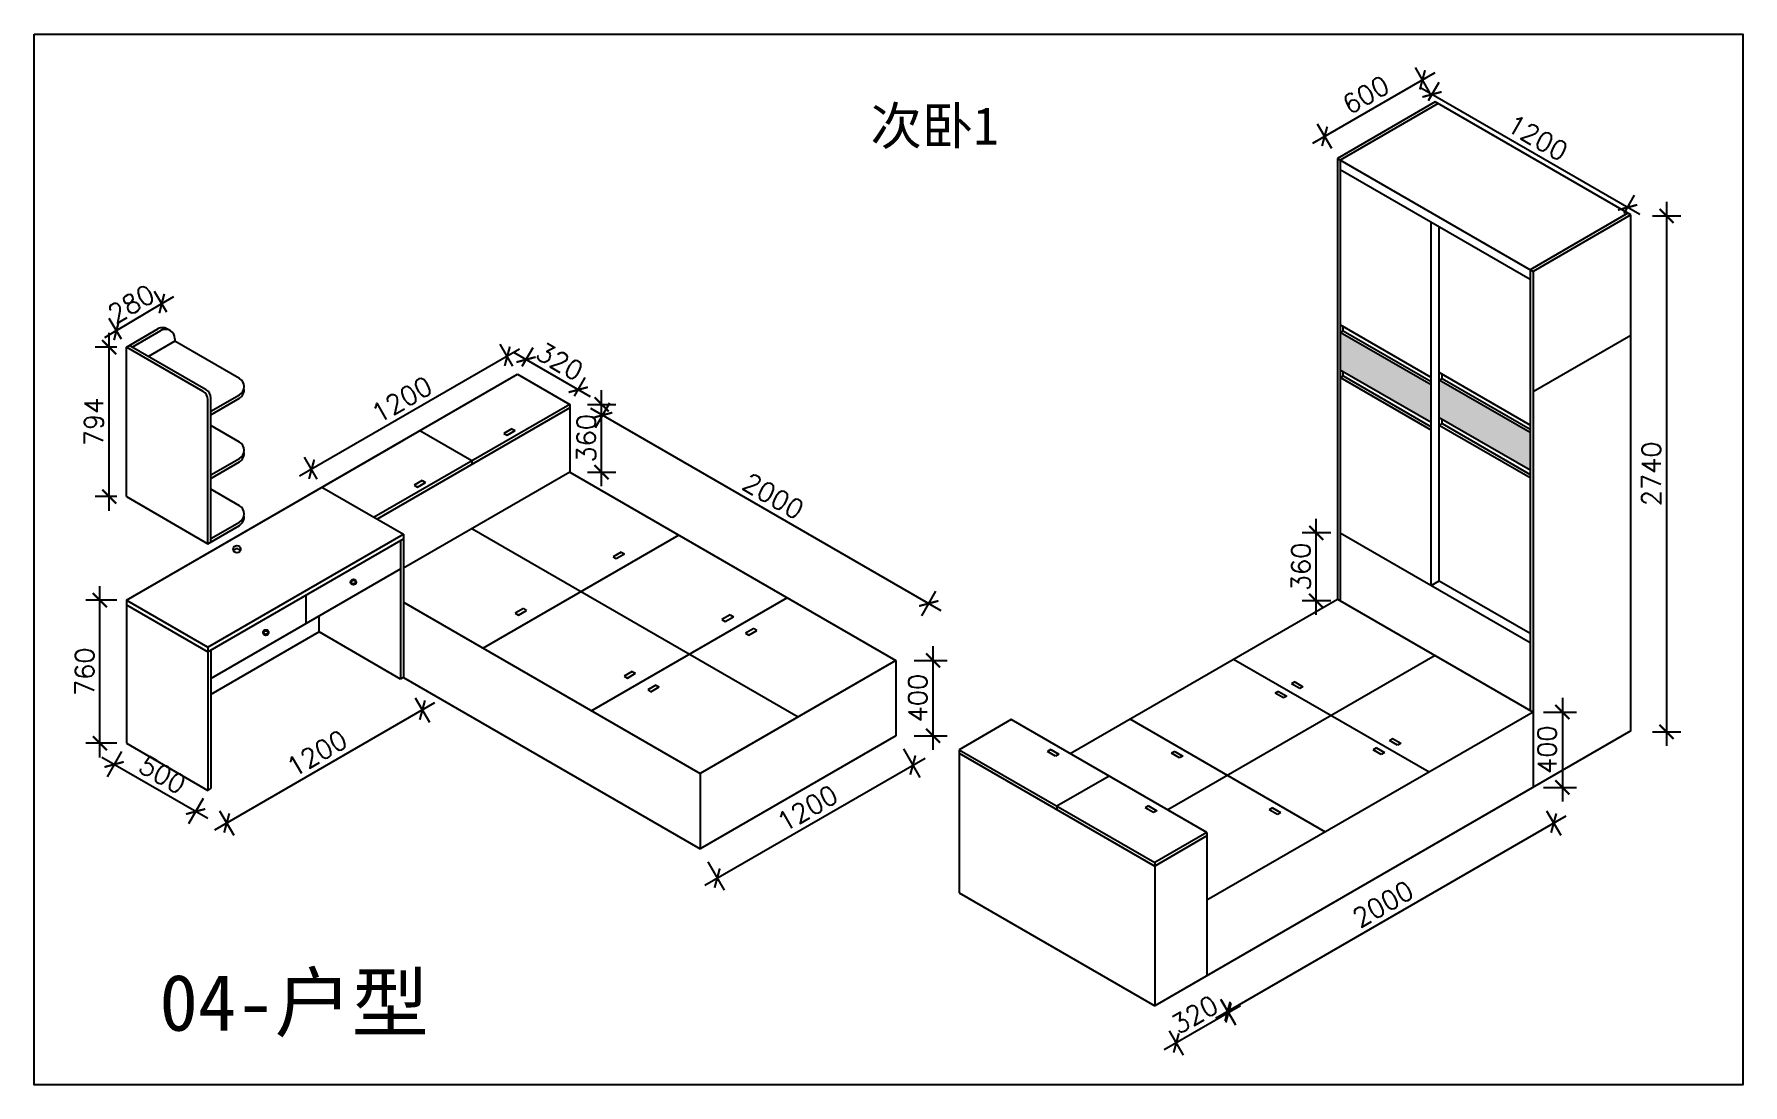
# Model space of a CAD drawing. Header units: millimetres. Extents: x 197048 to 234198, y -884 to 47075.
# Drawn here: x 211738 to 220813, y 27941 to 33521 of the extents above; entities that cross this region are included whole.
import ezdxf

# ---------------------------------------------------------------- set-up
doc = ezdxf.new("R2010")
doc.units = ezdxf.units.MM
doc.header["$PDMODE"] = 35
doc.header["$PDSIZE"] = -10
doc.layers.add('1', color=7, linetype='Continuous')
doc.styles.add('_TCH_DIM', font='simplex.shx')
doc.styles.add('样式 1', font='')
doc.styles.get('样式 1').set_extended_font_data('FangSong_GB2312')
doc.dimstyles.new('平面内标注', dxfattribs={"dimscale": 50, "dimtxt": 2, "dimasz": 1.5, "dimexe": 1.5, "dimexo": 1, "dimtad": 1, "dimdec": 0, "dimdsep": 46, "dimtxsty": '_TCH_DIM', "dimblk": 'ARCHTICK', "dimcen": 2.5, "dimdle": 1.5, "dimclrd": 8, "dimclre": 8, "dimadec": 0, "dimazin": 0, "dimtfac": 1, "dimtdec": 0, "dimtix": 1, "dimtmove": 2, "dimatfit": 3, "dimfxl": 0, "dimarcsym": 0})

# ---------------------------------------------------------------- blocks, each defined once
blk = doc.blocks.new('_ArchTick')
at = {"color": 0, "linetype": 'ByBlock', "const_width": 0.15}
blk.add_lwpolyline([(-0.5, -0.5), (0.5, 0.5)], dxfattribs=at)
blk = doc.blocks.new('*D578')
at = {"layer": '1', "color": 8, "lineweight": -2}
for p, q in [((212660.1, 29355.1), (212097.2, 29680.1)), ((212202.1, 29711.8), (212124.6, 29577.7)), ((212635.1, 29461.8), (212557.6, 29327.7))]:
    blk.add_line(p, q, dxfattribs=at)
at = {"layer": 'Defpoints', "color": 0}
for p in [(212227.1, 29755.1), (212162.1, 29642.6), (212660.1, 29505.1)]:
    blk.add_point(p, dxfattribs=at)
at = {"layer": '1', "color": 8, "lineweight": -2, "xscale": 75, "yscale": 75, "zscale": 75}
for p, rotation in [((212162.1, 29642.6), 149.9999999999986), ((212595.1, 29392.6), 329.9999999999986)]:
    blk.add_blockref('_ArchTick', p, dxfattribs=dict(at, rotation=rotation))
at = {"layer": '1', "color": 0, "insert": (212419.3, 29588), "char_height": 100, "attachment_point": 5, "rotation": 330, "style": '_TCH_DIM'}
blk.add_mtext('500', dxfattribs=at)
blk = doc.blocks.new('*D579')
at = {"layer": '1', "color": 8, "lineweight": -2}
for p, q in [((212086.8, 29680.1), (212086.8, 30590.1)), ((212177.1, 30515.1), (212011.8, 30515.1)), ((212177.1, 29755.1), (212011.8, 29755.1))]:
    blk.add_line(p, q, dxfattribs=at)
at = {"layer": 'Defpoints', "color": 0}
for p in [(212086.8, 30515.1), (212227.1, 30515.1), (212227.1, 29755.1)]:
    blk.add_point(p, dxfattribs=at)
at = {"layer": '1', "color": 8, "lineweight": -2, "xscale": 75, "yscale": 75, "zscale": 75}
for p, rotation in [((212086.8, 30515.1), 90), ((212086.8, 29755.1), 270)]:
    blk.add_blockref('_ArchTick', p, dxfattribs=dict(at, rotation=rotation))
at = {"layer": '1', "color": 0, "insert": (212005.5, 30135.1), "char_height": 100, "attachment_point": 5, "rotation": 90, "style": '_TCH_DIM'}
blk.add_mtext('760', dxfattribs=at)
blk = doc.blocks.new('*D580')
at = {"layer": '1', "color": 8, "lineweight": -2}
for p, q in [((216354.8, 29725.7), (216442.3, 29574.2)), ((215300.6, 29001.6), (216469.7, 29676.6)), ((215315.6, 29125.7), (215403.1, 28974.2))]:
    blk.add_line(p, q, dxfattribs=at)
at = {"layer": 'Defpoints', "color": 0}
for p in [(216314.7, 29795.1), (216404.8, 29639.1), (215275.5, 29195.1)]:
    blk.add_point(p, dxfattribs=at)
at = {"layer": '1', "color": 8, "lineweight": -2, "xscale": 75, "yscale": 75, "zscale": 75}
for p, rotation in [((216404.8, 29639.1), 29.99999999999958), ((215365.6, 29039.1), 209.9999999999996)]:
    blk.add_blockref('_ArchTick', p, dxfattribs=dict(at, rotation=rotation))
at = {"layer": '1', "color": 0, "insert": (215844.5, 29409.5), "char_height": 100, "attachment_point": 5, "rotation": 30, "style": '_TCH_DIM'}
blk.add_mtext('1200', dxfattribs=at)
blk = doc.blocks.new('*D557')
at = {"layer": '1', "color": 8, "lineweight": -2}
for p, q in [((216512.2, 29720.1), (216512.2, 30270.1)), ((216412.2, 30195.1), (216587.2, 30195.1)), ((216412.2, 29795.1), (216587.2, 29795.1))]:
    blk.add_line(p, q, dxfattribs=at)
at = {"layer": 'Defpoints', "color": 0}
for p in [(216314.7, 30195.1), (216512.2, 30195.1), (216314.7, 29795.1)]:
    blk.add_point(p, dxfattribs=at)
at = {"layer": '1', "color": 8, "lineweight": -2, "xscale": 75, "yscale": 75, "zscale": 75}
for p, rotation in [((216512.2, 30195.1), 90), ((216512.2, 29795.1), 270)]:
    blk.add_blockref('_ArchTick', p, dxfattribs=dict(at, rotation=rotation))
at = {"layer": '1', "color": 0, "insert": (216430.9, 29995.1), "char_height": 100, "attachment_point": 5, "rotation": 90, "style": '_TCH_DIM'}
blk.add_mtext('400', dxfattribs=at)
blk = doc.blocks.new('*D558')
at = {"layer": '1', "color": 8, "lineweight": -2}
for p, q in [((220266.4, 32563.6), (219097.3, 33238.6)), ((219143.9, 33169.4), (219199.7, 33266.1)), ((220183.1, 32569.4), (220238.9, 32666.1))]:
    blk.add_line(p, q, dxfattribs=at)
at = {"layer": 'Defpoints', "color": 0}
for p in [(219162.2, 33201.1), (219118.9, 33126.1), (220158.1, 32526.1)]:
    blk.add_point(p, dxfattribs=at)
at = {"layer": '1', "color": 8, "lineweight": -2, "xscale": 75, "yscale": 75, "zscale": 75}
for p, rotation in [((219162.2, 33201.1), 150.0000000000001), ((220201.4, 32601.1), 330.0000000000001)]:
    blk.add_blockref('_ArchTick', p, dxfattribs=dict(at, rotation=rotation))
at = {"layer": '1', "color": 0, "insert": (219722.5, 32971.5), "char_height": 100, "attachment_point": 5, "rotation": 330, "style": '_TCH_DIM'}
blk.add_mtext('1200', dxfattribs=at)
blk = doc.blocks.new('*D581')
at = {"layer": '1', "color": 8, "lineweight": -2}
for p, q in [((219855, 29996.1), (219855, 29446.1)), ((219755, 29921.1), (219930, 29921.1)), ((219755, 29521.1), (219930, 29521.1))]:
    blk.add_line(p, q, dxfattribs=at)
at = {"layer": 'Defpoints', "color": 0}
for p in [(219699.1, 29921.1), (219699.1, 29521.1), (219855, 29521.1)]:
    blk.add_point(p, dxfattribs=at)
at = {"layer": '1', "color": 8, "lineweight": -2, "xscale": 75, "yscale": 75, "zscale": 75}
for p, rotation in [((219855, 29921.1), 90), ((219855, 29521.1), 270)]:
    blk.add_blockref('_ArchTick', p, dxfattribs=dict(at, rotation=rotation))
at = {"layer": '1', "color": 0, "insert": (219773.8, 29721.1), "char_height": 100, "attachment_point": 5, "rotation": 90, "style": '_TCH_DIM'}
blk.add_mtext('400', dxfattribs=at)
blk = doc.blocks.new('*D582')
at = {"layer": '1', "color": 8, "lineweight": -2}
for p, q in [((218625.5, 30872.1), (218472.3, 30872.1)), ((218547.3, 30437.1), (218547.3, 30947.1)), ((218625.5, 30512.1), (218472.3, 30512.1))]:
    blk.add_line(p, q, dxfattribs=at)
at = {"layer": 'Defpoints', "color": 0}
for p in [(218547.3, 30872.1), (218675.5, 30872.1), (218675.5, 30512.1)]:
    blk.add_point(p, dxfattribs=at)
at = {"layer": '1', "color": 8, "lineweight": -2, "xscale": 75, "yscale": 75, "zscale": 75}
for p, rotation in [((218547.3, 30872.1), 90), ((218547.3, 30512.1), 270)]:
    blk.add_blockref('_ArchTick', p, dxfattribs=dict(at, rotation=rotation))
at = {"layer": '1', "color": 0, "insert": (218466.1, 30692.1), "char_height": 100, "attachment_point": 5, "rotation": 90, "style": '_TCH_DIM'}
blk.add_mtext('360', dxfattribs=at)
blk = doc.blocks.new('*D599')
at = {"layer": '1', "color": 8, "lineweight": -2}
for p, q in [((213864.5, 29969.1), (212695.3, 29294.1)), ((213762, 29996.6), (213837, 29866.7)), ((212722.8, 29396.6), (212797.8, 29266.7))]:
    blk.add_line(p, q, dxfattribs=at)
at = {"layer": 'Defpoints', "color": 0}
for p in [(213699.3, 30105.1), (212660.1, 29505.1), (212760.3, 29331.6)]:
    blk.add_point(p, dxfattribs=at)
at = {"layer": '1', "color": 8, "lineweight": -2, "xscale": 75, "yscale": 75, "zscale": 75}
for p, rotation in [((213799.5, 29931.6), 29.9999999999995), ((212760.3, 29331.6), 209.9999999999995)]:
    blk.add_blockref('_ArchTick', p, dxfattribs=dict(at, rotation=rotation))
at = {"layer": '1', "color": 0, "insert": (213239.3, 29702), "char_height": 100, "attachment_point": 5, "rotation": 30, "style": '_TCH_DIM'}
blk.add_mtext('1200', dxfattribs=at)
blk = doc.blocks.new('*D600')
at = {"layer": '1', "color": 8, "lineweight": -2}
for p, q in [((212177.1, 31859.1), (212060.9, 31859.1)), ((212135.9, 30990.1), (212135.9, 31934.1)), ((212177.1, 31065.1), (212060.9, 31065.1))]:
    blk.add_line(p, q, dxfattribs=at)
at = {"layer": 'Defpoints', "color": 0}
for p in [(212135.9, 31859.1), (212227.1, 31859.1), (212227.1, 31065.1)]:
    blk.add_point(p, dxfattribs=at)
at = {"layer": '1', "color": 8, "lineweight": -2, "xscale": 75, "yscale": 75, "zscale": 75}
for p, rotation in [((212135.9, 31859.1), 90), ((212135.9, 31065.1), 270)]:
    blk.add_blockref('_ArchTick', p, dxfattribs=dict(at, rotation=rotation))
at = {"layer": '1', "color": 0, "insert": (212054.7, 31462.1), "char_height": 100, "attachment_point": 5, "rotation": 90, "style": '_TCH_DIM'}
blk.add_mtext('794', dxfattribs=at)
blk = doc.blocks.new('*D601')
at = {"layer": '1', "color": 8, "lineweight": -2}
for p, q in [((214330.5, 31758.4), (214387.8, 31857.6)), ((214692.4, 31595.2), (214285.3, 31830.2)), ((214607.7, 31598.4), (214664.9, 31697.6))]:
    blk.add_line(p, q, dxfattribs=at)
at = {"layer": 'Defpoints', "color": 0}
for p in [(214350.3, 31792.7), (214305.5, 31715.1), (214582.7, 31555.1)]:
    blk.add_point(p, dxfattribs=at)
at = {"layer": '1', "color": 8, "lineweight": -2, "xscale": 75, "yscale": 75, "zscale": 75}
for p, rotation in [((214350.3, 31792.7), 149.9999999999995), ((214627.4, 31632.7), 329.9999999999995)]:
    blk.add_blockref('_ArchTick', p, dxfattribs=dict(at, rotation=rotation))
at = {"layer": '1', "color": 0, "insert": (214529.5, 31783), "char_height": 100, "attachment_point": 5, "rotation": 330, "style": '_TCH_DIM'}
blk.add_mtext('320', dxfattribs=at)
blk = doc.blocks.new('*D602')
at = {"layer": '1', "color": 8, "lineweight": -2}
for p, q in [((214280.5, 31758.4), (214213.1, 31875.3)), ((214315.5, 31847.9), (213146.4, 31172.9)), ((213241.3, 31158.4), (213173.8, 31275.3))]:
    blk.add_line(p, q, dxfattribs=at)
at = {"layer": 'Defpoints', "color": 0}
for p in [(214305.5, 31715.1), (213211.3, 31210.4), (213266.3, 31115.1)]:
    blk.add_point(p, dxfattribs=at)
at = {"layer": '1', "color": 8, "lineweight": -2, "xscale": 75, "yscale": 75, "zscale": 75}
for p, rotation in [((214250.6, 31810.4), 29.99999999999997), ((213211.3, 31210.4), 210)]:
    blk.add_blockref('_ArchTick', p, dxfattribs=dict(at, rotation=rotation))
at = {"layer": '1', "color": 0, "insert": (213690.3, 31580.7), "char_height": 100, "attachment_point": 5, "rotation": 30, "style": '_TCH_DIM'}
blk.add_mtext('1200', dxfattribs=at)
blk = doc.blocks.new('*D603')
at = {"layer": '1', "color": 8, "lineweight": -2}
for p, q in [((214751.3, 31120.1), (214751.3, 31630.1)), ((214676.3, 31555.1), (214826.3, 31555.1)), ((214676.3, 31195.1), (214826.3, 31195.1))]:
    blk.add_line(p, q, dxfattribs=at)
at = {"layer": 'Defpoints', "color": 0}
for p in [(214582.7, 31555.1), (214751.3, 31555.1), (214582.7, 31195.1)]:
    blk.add_point(p, dxfattribs=at)
at = {"layer": '1', "color": 8, "lineweight": -2, "xscale": 75, "yscale": 75, "zscale": 75}
for p, rotation in [((214751.3, 31555.1), 90), ((214751.3, 31195.1), 270)]:
    blk.add_blockref('_ArchTick', p, dxfattribs=dict(at, rotation=rotation))
at = {"layer": '1', "color": 0, "insert": (214670, 31375.1), "char_height": 100, "attachment_point": 5, "rotation": 90, "style": '_TCH_DIM'}
blk.add_mtext('360', dxfattribs=at)
blk = doc.blocks.new('*D604')
at = {"layer": '1', "color": 8, "lineweight": -2}
for p, q in [((214692.4, 31535.2), (216554.3, 30460.2)), ((214719.8, 31432.7), (214794.8, 31562.6)), ((216451.9, 30432.7), (216526.9, 30562.6))]:
    blk.add_line(p, q, dxfattribs=at)
at = {"layer": 'Defpoints', "color": 0}
for p in [(214582.7, 31195.1), (216489.4, 30497.7), (216314.7, 30195.1)]:
    blk.add_point(p, dxfattribs=at)
at = {"layer": '1', "color": 8, "lineweight": -2, "xscale": 75, "yscale": 75, "zscale": 75}
for p, rotation in [((214757.3, 31497.7), 150.0000000000001), ((216489.4, 30497.7), 330.0000000000001)]:
    blk.add_blockref('_ArchTick', p, dxfattribs=dict(at, rotation=rotation))
at = {"layer": '1', "color": 0, "insert": (215664, 31068), "char_height": 100, "attachment_point": 5, "rotation": 330, "style": '_TCH_DIM'}
blk.add_mtext('2000', dxfattribs=at)
blk = doc.blocks.new('*D565')
at = {"layer": '1', "color": 8, "lineweight": -2}
for p, q in [((220408.5, 32631.1), (220408.5, 29741.1)), ((220333.5, 32556.1), (220483.5, 32556.1)), ((220333.5, 29816.1), (220483.5, 29816.1))]:
    blk.add_line(p, q, dxfattribs=at)
at = {"layer": 'Defpoints', "color": 0}
for p in [(220279.4, 32556.1), (220279.4, 29816.1), (220408.5, 29816.1)]:
    blk.add_point(p, dxfattribs=at)
at = {"layer": '1', "color": 8, "lineweight": -2, "xscale": 75, "yscale": 75, "zscale": 75}
for p, rotation in [((220408.5, 32556.1), 90), ((220408.5, 29816.1), 270)]:
    blk.add_blockref('_ArchTick', p, dxfattribs=dict(at, rotation=rotation))
at = {"layer": '1', "color": 0, "insert": (220327.3, 31186.1), "char_height": 100, "attachment_point": 5, "rotation": 90, "style": '_TCH_DIM'}
blk.add_mtext('2740', dxfattribs=at)
blk = doc.blocks.new('*D605')
at = {"layer": '1', "color": 8, "lineweight": -2}
for p, q in [((219176.7, 33316.1), (218527.1, 32941.1)), ((219149.2, 33213.7), (219074.2, 33343.6)), ((218629.6, 32913.7), (218554.6, 33043.6))]:
    blk.add_line(p, q, dxfattribs=at)
at = {"layer": 'Defpoints', "color": 0}
for p in [(219179.5, 33161.1), (218592.1, 32978.6), (218659.9, 32861.1)]:
    blk.add_point(p, dxfattribs=at)
at = {"layer": '1', "color": 8, "lineweight": -2, "xscale": 75, "yscale": 75, "zscale": 75}
for p, rotation in [((219111.7, 33278.6), 29.9999999999999), ((218592.1, 32978.6), 209.9999999999999)]:
    blk.add_blockref('_ArchTick', p, dxfattribs=dict(at, rotation=rotation))
at = {"layer": '1', "color": 0, "insert": (218811.3, 33199), "char_height": 100, "attachment_point": 5, "rotation": 30, "style": '_TCH_DIM'}
blk.add_mtext('600', dxfattribs=at)
blk = doc.blocks.new('*D606')
at = {"layer": '1', "color": 8, "lineweight": -2}
for p, q in [((219873.8, 29368.6), (218011.9, 28293.6)), ((219771.4, 29396.1), (219846.4, 29266.2)), ((218039.3, 28396.1), (218114.3, 28266.2))]:
    blk.add_line(p, q, dxfattribs=at)
at = {"layer": 'Defpoints', "color": 0}
for p in [(219699.1, 29521.1), (217967.1, 28521.1), (218076.8, 28331.1)]:
    blk.add_point(p, dxfattribs=at)
at = {"layer": '1', "color": 8, "lineweight": -2, "xscale": 75, "yscale": 75, "zscale": 75}
for p, rotation in [((219808.9, 29331.1), 29.99999999999917), ((218076.8, 28331.1), 209.9999999999991)]:
    blk.add_blockref('_ArchTick', p, dxfattribs=dict(at, rotation=rotation))
at = {"layer": '1', "color": 0, "insert": (218902.2, 28901.5), "char_height": 100, "attachment_point": 5, "rotation": 30, "style": '_TCH_DIM'}
blk.add_mtext('2000', dxfattribs=at)
blk = doc.blocks.new('*D607')
at = {"layer": '1', "color": 8, "lineweight": -2}
for p, q in [((218146.1, 28361.1), (217739.1, 28126.1)), ((218043.6, 28388.6), (218118.6, 28258.7)), ((217766.5, 28228.6), (217841.5, 28098.7))]:
    blk.add_line(p, q, dxfattribs=at)
at = {"layer": 'Defpoints', "color": 0}
for p in [(217967.1, 28521.1), (217690, 28361.1), (217804, 28163.6)]:
    blk.add_point(p, dxfattribs=at)
at = {"layer": '1', "color": 8, "lineweight": -2, "xscale": 75, "yscale": 75, "zscale": 75}
for p, rotation in [((218081.1, 28323.6), 29.9999999999999), ((217804, 28163.6), 209.9999999999999)]:
    blk.add_blockref('_ArchTick', p, dxfattribs=dict(at, rotation=rotation))
at = {"layer": '1', "color": 0, "insert": (217901.9, 28314), "char_height": 100, "attachment_point": 5, "rotation": 30, "style": '_TCH_DIM'}
blk.add_mtext('320', dxfattribs=at)
blk = doc.blocks.new('*D566')
at = {"layer": '1', "color": 8, "lineweight": -2}
for p, q in [((212442.2, 32045.2), (212377, 32154.8)), ((212174.7, 31947.2), (212415.4, 32090.3)), ((212415.4, 32090.3), (212479.8, 32128.6)), ((212201.5, 31902.1), (212136.4, 32011.7)), ((212174.7, 31947.2), (212110.3, 31908.9))]:
    blk.add_line(p, q, dxfattribs=at)
at = {"layer": 'Defpoints', "color": 0}
for p in [(212415.4, 32090.3), (212467.7, 32002.3), (212227.1, 31859.1)]:
    blk.add_point(p, dxfattribs=at)
at = {"layer": '1', "color": 8, "lineweight": -2, "xscale": 75, "yscale": 75, "zscale": 75}
for p, rotation in [((212415.4, 32090.3), 210.7383619298752), ((212174.7, 31947.2), 30.7383619298752)]:
    blk.add_blockref('_ArchTick', p, dxfattribs=dict(at, rotation=rotation))
at = {"layer": '1', "color": 0, "insert": (212253.5, 32088.6), "char_height": 100, "attachment_point": 5, "rotation": 30.73836, "style": '_TCH_DIM'}
blk.add_mtext('280', dxfattribs=at)

msp = doc.modelspace()

# ---------------------------------------------------------------- hatches: boundary and pattern name
at = {"layer": '1'}
for points in [[(219157.9, 31658.6), (218675.5, 31937.1), (218675.5, 31737.1), (219157.9, 31458.6)], [(219201.2, 31683.6), (219201.2, 31483.6), (219683.6, 31205.1), (219683.6, 31405.1)]]:
    msp.add_hatch(color=4, dxfattribs=at).paths.add_polyline_path(points)

# ---------------------------------------------------------------- linework, layer by layer
at = {"color": 0, "ltscale": 10}
for centre, radius in [((213433.1, 30611.6), 15), ((213433.1, 30611.6), 10), ((212968.1, 30343.1), 15), ((212968.1, 30343.1), 10)]:
    msp.add_circle(centre, radius, dxfattribs=at)
at = {"layer": '1', "color": 0}
for p, q in [((219179.5, 33161.1), (218659.9, 32861.1)), ((219195.1, 33152.1), (218675.5, 32852.1)), ((220218.8, 32561.1), (219179.5, 33161.1)), ((218659.9, 32861.1), (219699.1, 32261.1)), ((218659.9, 32861.1), (218659.9, 30521.1)), ((218675.5, 32852.1), (218675.5, 30512.1)), ((218675.5, 32802.1), (219683.6, 32220.1)), ((219157.9, 30593.6), (219157.9, 32523.6)), ((219201.2, 30618.6), (219201.2, 32498.6)), ((220203.2, 32570.1), (219683.6, 32270.1)), ((220218.8, 32561.1), (219699.1, 32261.1)), ((220218.8, 29821.1), (220218.8, 32561.1)), ((219683.6, 32270.1), (219683.6, 29930.1)), ((219699.1, 32261.1), (219699.1, 29521.1)), ((212227.1, 31859.1), (212394.6, 31955.8)), ((219157.9, 31698.6), (218675.5, 31977.1)), ((219157.9, 31698.6), (218675.5, 31977.1)), ((218691.1, 31946.1), (218691.1, 31968.1)), ((212227.1, 31065.1), (212227.1, 31859.1)), ((212635.1, 31623.6), (212227.1, 31859.1)), ((212650.7, 31632.6), (212242.7, 31868.1)), ((212258.3, 31859.1), (212410.2, 31946.8)), ((212485.2, 31890.1), (212344.9, 31809.1)), ((212485.2, 31903.5), (212485.2, 31890.1)), ((212827.6, 31692.4), (212485.2, 31890.1)), ((218675.5, 31937.1), (218691.1, 31946.1)), ((219157.9, 31658.6), (218675.5, 31937.1)), ((219157.9, 31658.6), (218675.5, 31937.1)), ((218691.1, 31946.1), (219157.9, 31676.6)), ((220218.8, 31921.1), (219699.1, 31621.1)), ((212227.1, 30515.1), (214305.5, 31715.1)), ((214305.5, 31715.1), (214321.1, 31706.1)), ((214305.5, 31715.1), (214582.7, 31555.1)), ((219157.9, 31458.6), (218675.5, 31737.1)), ((218675.5, 31697.1), (218691.1, 31706.1)), ((219157.9, 31418.6), (218675.5, 31697.1)), ((218691.1, 31706.1), (218691.1, 31728.1)), ((218691.1, 31706.1), (219157.9, 31436.6)), ((219683.6, 31445.1), (219201.2, 31723.6)), ((219683.6, 31445.1), (219201.2, 31723.6)), ((219201.2, 31683.6), (219216.8, 31692.6)), ((219683.6, 31405.1), (219201.2, 31683.6)), ((219683.6, 31405.1), (219201.2, 31683.6)), ((219216.8, 31692.6), (219216.8, 31714.6)), ((219216.8, 31692.6), (219683.6, 31423.1)), ((212675.7, 31518.1), (212827.6, 31605.8)), ((212675.7, 30824.1), (212675.7, 31589.3)), ((212675.7, 31500.1), (212827.6, 31587.8)), ((212675.7, 31500.1), (212827.6, 31587.8)), ((212660.1, 30815.1), (212660.1, 31580.3)), ((214582.7, 31555.1), (213543.4, 30955.1)), ((214582.7, 31537.1), (213559, 30946.1)), ((214582.7, 31555.1), (214582.7, 31195.1)), ((212827.6, 31354.4), (212675.7, 31442.1)), ((214063.1, 31255.1), (213785.9, 31415.1)), ((214275.2, 31425.6), (214231.9, 31400.6)), ((214249.2, 31390.6), (214292.6, 31415.6)), ((214275.2, 31425.6), (214292.6, 31415.6)), ((219683.6, 31205.1), (219201.2, 31483.6)), ((219201.2, 31443.6), (219216.8, 31452.6)), ((219683.6, 31165.1), (219201.2, 31443.6)), ((219216.8, 31452.6), (219216.8, 31474.6)), ((219216.8, 31452.6), (219683.6, 31183.1)), ((212660.1, 30765.1), (213699.3, 31365.1)), ((214231.9, 31400.6), (214249.2, 31390.6)), ((212675.7, 31180.1), (212827.6, 31267.8)), ((212675.7, 31162.1), (212827.6, 31249.8)), ((212675.7, 31162.1), (212827.6, 31249.8)), ((214063.1, 31255.1), (214063.1, 31237.1)), ((214582.7, 31195.1), (213699.3, 30685.1)), ((213798.9, 31150.6), (213755.6, 31125.6)), ((213772.9, 31115.6), (213816.2, 31140.6)), ((213798.9, 31150.6), (213816.2, 31140.6)), ((214582.7, 31195.1), (216314.7, 30195.1)), ((212227.1, 31065.1), (212660.1, 30815.1)), ((212827.6, 31016.4), (212675.7, 31104.1)), ((213266.3, 31115.1), (213699.3, 30865.1)), ((213755.6, 31125.6), (213772.9, 31115.6)), ((212660.1, 30815.1), (212827.6, 30911.8)), ((212660.1, 30265.1), (213699.3, 30865.1)), ((212675.7, 30842.1), (212827.6, 30929.8)), ((213699.3, 30865.1), (213699.3, 30105.1)), ((214063.1, 30895.1), (215795.1, 29895.1)), ((215161.2, 30861.1), (214121.9, 30261.1)), ((218675.5, 30872.1), (219683.6, 30290.1)), ((212660.1, 30240.1), (213699.3, 30840.1)), ((213683.7, 30831.1), (213683.7, 30096.1)), ((214855.5, 30770.6), (214812.2, 30745.6)), ((214855.5, 30770.6), (214872.8, 30760.6)), ((212675.7, 30099.1), (213683.7, 30681.1)), ((214812.2, 30745.6), (214829.5, 30735.6)), ((214829.5, 30735.6), (214872.8, 30760.6)), ((219157.9, 30593.6), (219201.2, 30618.6)), ((219201.2, 30618.6), (219683.6, 30340.1)), ((212227.1, 30515.1), (212227.1, 29755.1)), ((212227.1, 30515.1), (212660.1, 30265.1)), ((213179.7, 30540.1), (213179.7, 30390.1)), ((213699.3, 30505.1), (215275.5, 29595.1)), ((215737.9, 30528.1), (214698.7, 29928.1)), ((217239.6, 29701.1), (218659.9, 30521.1)), ((218659.9, 30521.1), (219699.1, 29921.1)), ((212227.1, 30490.1), (212660.1, 30240.1)), ((213250.7, 30346.1), (213250.7, 30431.1)), ((214335.9, 30470.6), (214292.6, 30445.6)), ((214292.6, 30445.6), (214309.9, 30435.6)), ((214309.9, 30435.6), (214353.2, 30460.6)), ((214335.9, 30470.6), (214353.2, 30460.6)), ((215434, 30436.6), (215390.7, 30411.6)), ((215390.7, 30411.6), (215408, 30401.6)), ((215408, 30401.6), (215451.3, 30426.6)), ((215434, 30436.6), (215451.3, 30426.6)), ((213250.7, 30346.1), (212675.7, 30014.1)), ((213683.7, 30096.1), (213250.7, 30346.1)), ((215559.5, 30364.1), (215516.2, 30339.1)), ((215516.2, 30339.1), (215533.6, 30329.1)), ((215533.6, 30329.1), (215576.9, 30354.1)), ((215559.5, 30364.1), (215576.9, 30354.1)), ((212660.1, 30265.1), (212660.1, 29505.1)), ((212675.7, 30249.1), (212675.7, 29514.1)), ((214914.4, 30136.6), (214871.1, 30111.6)), ((214914.4, 30136.6), (214931.7, 30126.6)), ((216314.7, 30195.1), (215275.5, 29595.1)), ((216314.7, 30195.1), (215431.4, 29685.1)), ((216314.7, 30195.1), (216314.7, 29795.1)), ((219179.5, 30221.1), (217759.3, 29401.1)), ((218108.3, 30202.6), (219147.5, 29602.6)), ((213699.3, 30105.1), (213683.7, 30096.1)), ((213699.3, 30105.1), (215275.5, 29195.1)), ((214871.1, 30111.6), (214888.4, 30101.6)), ((214888.4, 30101.6), (214931.7, 30126.6)), ((215039.9, 30064.1), (214996.6, 30039.1)), ((215013.9, 30029.1), (215057.3, 30054.1)), ((215039.9, 30064.1), (215057.3, 30054.1)), ((218433.9, 30080.6), (218416.6, 30070.6)), ((218459.9, 30045.6), (218416.6, 30070.6)), ((218433.9, 30080.6), (218477.2, 30055.6)), ((218477.2, 30055.6), (218459.9, 30045.6)), ((214996.6, 30039.1), (215013.9, 30029.1)), ((218347.3, 30030.6), (218330, 30020.6)), ((218373.3, 29995.6), (218330, 30020.6)), ((218347.3, 30030.6), (218390.6, 30005.6)), ((218390.6, 30005.6), (218373.3, 29995.6)), ((216927.9, 29881.1), (216650.7, 29721.1)), ((217967.1, 29281.1), (216927.9, 29881.1)), ((217556.6, 29884.1), (218595.8, 29284.1)), ((219699.1, 29921.1), (217967.1, 28921.1)), ((216314.7, 29795.1), (215275.5, 29195.1)), ((220218.8, 29821.1), (217690, 28361.1)), ((218953.5, 29780.6), (218936.2, 29770.6)), ((218979.5, 29745.6), (218936.2, 29770.6)), ((218953.5, 29780.6), (218996.8, 29755.6)), ((212227.1, 29755.1), (212660.1, 29505.1)), ((216650.7, 29721.1), (217690, 29121.1)), ((216650.7, 29721.1), (216650.7, 28961.1)), ((216650.7, 29703.1), (217690, 29103.1)), ((217137.4, 29722.1), (217120.1, 29712.1)), ((217163.4, 29687.1), (217120.1, 29712.1)), ((217137.4, 29722.1), (217180.7, 29697.1)), ((217180.7, 29697.1), (217163.4, 29687.1)), ((217795.6, 29712.1), (217778.3, 29702.1)), ((217821.6, 29677.1), (217778.3, 29702.1)), ((217795.6, 29712.1), (217838.9, 29687.1)), ((217838.9, 29687.1), (217821.6, 29677.1)), ((218866.9, 29730.6), (218849.6, 29720.6)), ((218892.9, 29695.6), (218849.6, 29720.6)), ((218866.9, 29730.6), (218910.2, 29705.6)), ((218910.2, 29705.6), (218892.9, 29695.6)), ((218996.8, 29755.6), (218979.5, 29745.6)), ((215275.5, 29595.1), (215275.5, 29195.1)), ((212660.1, 29505.1), (212675.7, 29514.1)), ((217447.5, 29581.1), (217170.4, 29421.1)), ((217170.4, 29421.1), (217170.4, 29403.1)), ((217657.1, 29422.1), (217639.7, 29412.1)), ((217683, 29387.1), (217639.7, 29412.1)), ((217657.1, 29422.1), (217700.4, 29397.1)), ((218315.2, 29412.1), (218297.9, 29402.1)), ((218315.2, 29412.1), (218358.5, 29387.1)), ((217700.4, 29397.1), (217683, 29387.1)), ((218341.2, 29377.1), (218297.9, 29402.1)), ((218358.5, 29387.1), (218341.2, 29377.1)), ((217967.1, 29281.1), (217690, 29121.1)), ((217967.1, 29263.1), (217690, 29103.1)), ((217967.1, 29281.1), (217967.1, 28521.1)), ((217690, 29121.1), (217690, 28361.1)), ((216650.7, 28961.1), (217690, 28361.1))]:
    msp.add_line(p, q, dxfattribs=at)
msp.add_lwpolyline([(211737.5, 33521.1), (220813.5, 33521.1), (220813.5, 27941.1), (211737.5, 27941.1)], close=True, dxfattribs=at)
msp.add_circle((212814.2, 30786.1), 20, dxfattribs=at)
for centre, radius, start, end in [((212419.6, 31912.5), 50, 49.63024, 120), ((212435.2, 31903.5), 50, 0, 120), ((212802.6, 31649.1), 50, 300, 60), ((212610.1, 31580.3), 50, 0, 60), ((212625.7, 31589.3), 50, 0, 60), ((212802.6, 31631.1), 50, 300, 10.36976), ((212802.6, 31311.1), 50, 300, 60), ((212802.6, 31293.1), 50, 300, 10.36976), ((212802.6, 30973.1), 50, 300, 60), ((212802.6, 30955.1), 50, 300, 10.36976), ((212814.2, 30768.1), 20, 26.74368, 153.25632)]:
    msp.add_arc(centre, radius, start, end, dxfattribs=at)

# ---------------------------------------------------------------- texts
at = {"color": 1, "insert": (216179.9, 32911.4), "char_height": 200, "width": 3807.521, "attachment_point": 7, "style": '样式 1'}
msp.add_mtext('{\\fSimHei|b0|i0|c134|p2;次卧1}', dxfattribs=at)
at = {"color": 3, "insert": (212403.2, 28193), "char_height": 300, "width": 6550.843, "attachment_point": 7, "style": '样式 1'}
msp.add_mtext('{\\fSimHei|b0|i0|c134|p2;04-户型}', dxfattribs=at)

# ---------------------------------------------------------------- dimensions: what is measured, and where the dimension line sits
at = {"layer": '1', "color": 0}
for p1, p2, distance, override, picture, middle in [((219179.5, 33161.1), (218659.9, 32861.1), -135.7, {"dimfxl": 1.5, "dimfxlon": 1}, '*D605', (218811.3, 33199)), ((220158.1, 32526.1), (219118.9, 33126.1), -86.6, {"dimfxl": 2, "dimfxlon": 1}, '*D558', (219722.5, 32971.5)), ((220279.4, 32556.1), (220279.4, 29816.1), 129.1, {"dimfxl": 1.5, "dimfxlon": 1}, '*D565', (220327.3, 31186.1)), ((212227.1, 31859.1), (212467.7, 32002.3), 102.5, {"dimfxl": 1.5, "dimfxlon": 1}, '*D566', (212253.5, 32088.6)), ((214305.5, 31715.1), (213266.3, 31115.1), -110, {"dimfxl": 1.5, "dimfxlon": 1}, '*D602', (213690.3, 31580.7)), ((214582.7, 31555.1), (214305.5, 31715.1), -89.5, {"dimfxl": 1.5, "dimfxlon": 1}, '*D601', (214529.5, 31783)), ((214582.7, 31195.1), (214582.7, 31555.1), -168.6, {"dimfxl": 1.5, "dimfxlon": 1}, '*D603', (214670, 31375.1)), ((214582.7, 31195.1), (216314.7, 30195.1), 349.3, {"dimfxl": 1.5, "dimfxlon": 1}, '*D604', (215664, 31068)), ((218675.5, 30512.1), (218675.5, 30872.1), 128.2, {"dimfxl": 2, "dimfxlon": 1}, '*D582', (218466.1, 30692.1)), ((212227.1, 29755.1), (212227.1, 30515.1), 140.3, {"dimfxl": 2, "dimfxlon": 1}, '*D579', (212005.5, 30135.1)), ((216314.7, 29795.1), (216314.7, 30195.1), -197.5, {"dimfxl": 2, "dimfxlon": 1}, '*D557', (216430.9, 29995.1)), ((219699.1, 29921.1), (219699.1, 29521.1), 155.9, {"dimfxl": 2, "dimfxlon": 1}, '*D581', (219773.8, 29721.1)), ((215275.5, 29195.1), (216314.7, 29795.1), -180.1, {"dimfxl": 2, "dimfxlon": 1}, '*D580', (215844.5, 29409.5)), ((212660.1, 29505.1), (212227.1, 29755.1), 129.9, {"dimfxl": 2, "dimfxlon": 1}, '*D578', (212419.3, 29588)), ((219699.1, 29521.1), (217967.1, 28521.1), 219.4, {"dimfxl": 1.5, "dimfxlon": 1}, '*D606', (218902.2, 28901.5)), ((217967.1, 28521.1), (217690, 28361.1), 228.1, {"dimfxl": 1.5, "dimfxlon": 1}, '*D607', (217901.9, 28314))]:
    dim = msp.add_aligned_dim(p1=p1, p2=p2, distance=distance, dimstyle='平面内标注', override=override, dxfattribs=at)
    dim.commit()
    dim.dimension.update_dxf_attribs({"geometry": picture, "text_midpoint": middle})
dim = msp.add_linear_dim(base=(212135.9, 31859.1), p1=(212227.1, 31065.1), p2=(212227.1, 31859.1), angle=90, dimstyle='平面内标注', override={"dimfxl": 1.5, "dimfxlon": 1}, dxfattribs=at)
dim.commit()
dim.dimension.update_dxf_attribs({"geometry": '*D600', "text_midpoint": (212054.7, 31462.1)})
at = {"layer": '1'}
dim = msp.add_aligned_dim(p1=(213699.3, 30105.1), p2=(212660.1, 29505.1), distance=200.4, dimstyle='平面内标注', override={"dimfxl": 1.5, "dimfxlon": 1}, dxfattribs=at)
dim.commit()
dim.dimension.update_dxf_attribs({"geometry": '*D599', "text_midpoint": (213239.3, 29702)})

doc.saveas('drawing.dxf')
